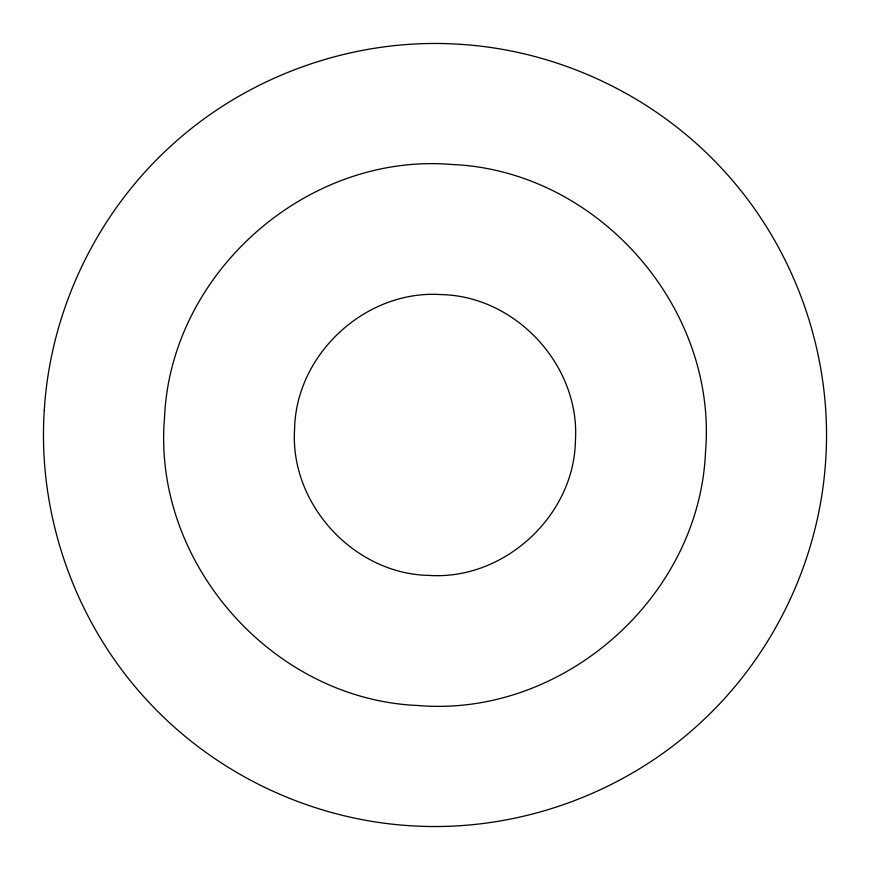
<?xml version="1.0" encoding="UTF-8"?>
<svg xmlns="http://www.w3.org/2000/svg" width="870" height="870" viewBox="0 0 870 870"><rect width="100%" height="100%" fill="white"/><g stroke="black" fill="none" stroke-linecap="round" stroke-linejoin="round"><path stroke-width="1.3" d="M294.582 429.247C289.656 504.208 354.133 574.2 429.247 575.418C504.208 580.344 574.2 515.866 575.418 440.753C580.344 365.791 515.866 295.8 440.753 294.582C365.791 289.656 295.8 354.133 294.582 429.247M44.272 410.422C37.269 516.976 76.288 625.356 149.607 703.004C216.934 774.952 312.069 819.714 410.422 825.728C516.976 832.731 625.356 793.712 703.004 720.393C774.952 653.065 819.714 557.931 825.728 459.577C832.731 353.024 793.712 244.644 720.393 166.996C653.065 95.047 557.931 50.286 459.577 44.272C353.024 37.269 244.644 76.288 166.996 149.607C95.047 216.934 50.286 312.069 44.272 410.422M164.495 417.981C152.228 562.89 272.68 699.513 417.981 705.505C562.89 717.772 699.513 597.32 705.505 452.019C717.772 307.11 597.32 170.487 452.019 164.495C307.11 152.228 170.487 272.68 164.495 417.981"/></g></svg>
